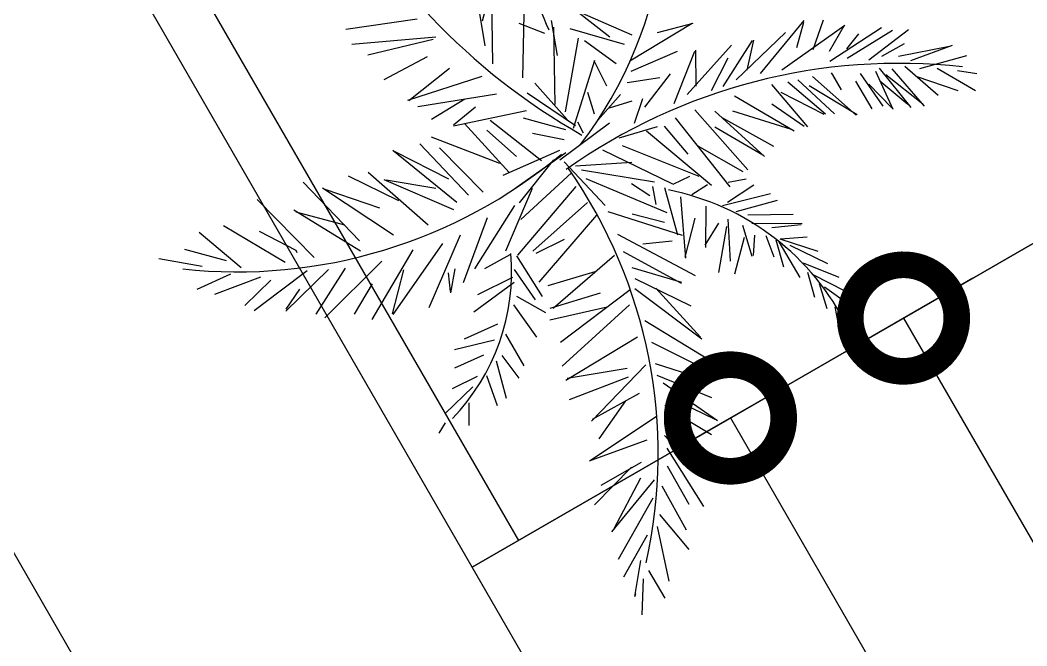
# Model space of a CAD drawing. Extents: x 3907.4 to 3911.57, y -3054.42 to -3053.7.
# Drawn here: x 3907.46167 to 3907.48056, y -3053.88049 to -3053.86875 of the extents above; entities that cross this region are included whole.
import ezdxf

# ---------------------------------------------------------------- set-up
doc = ezdxf.new("R2010")
doc.units = 0
doc.header["$LTSCALE"] = 2
doc.header["$MEASUREMENT"] = 0
doc.linetypes.add('ACAD_ISO03W100', pattern=[30, 12, -18])
doc.layers.get('0').update_dxf_attribs({"linetype": 'CONTINUOUS'})
for name, color, linetype in [('ARAZİ', 7, 'CONTINUOUS'), ('AĞAÇ', 9, 'CONTINUOUS'), ('OLÇÜ', 6, 'CONTINUOUS'), ('ÖLÇÜ İZİ', 9, 'CONTINUOUS')]:
    doc.layers.add(name, color=color, linetype=linetype)

msp = doc.modelspace()

# ---------------------------------------------------------------- linework, layer by layer
at = {"color": 0, "linetype": 'ByBlock', "const_width": 0.002}
for points in [[(3907.478367779282, -3053.87455545138, 1), (3907.478117787452, -3053.874122433961, 1)], [(3907.475120148645, -3053.876430390111, 1), (3907.474870156815, -3053.875997372693, 1)]]:
    msp.add_lwpolyline(points, format="xyb", close=True, dxfattribs=at)
at = {"layer": 'ARAZİ', "color": 7}
msp.add_line((3907.510184273352, -3053.948353011288), (3907.457686911353, -3053.857420951288), dxfattribs=at)
at = {"layer": 'ARAZİ'}
msp.add_line((3907.459082129812, -3053.857837580483), (3907.471017123917, -3053.878510497344), dxfattribs=at)
at = {"layer": 'ARAZİ', "color": 2}
msp.add_line((3907.47015108908, -3053.879010481005), (3907.488337820648, -3053.868510824111), dxfattribs=at)
at = {"layer": 'AĞAÇ', "ltscale": 0.11}
for p, q in [((3907.470392408069, -3053.869230686332), (3907.470173714653, -3053.867899910266)), ((3907.470525905132, -3053.868055201498), (3907.470335561663, -3053.868767695941)), ((3907.470534587513, -3053.869571678934), (3907.47051263286, -3053.868067005794)), ((3907.473152313282, -3053.869031815151), (3907.472073569661, -3053.868561030284)), ((3907.472104800541, -3053.868573945217), (3907.472730034904, -3053.869059027764)), ((3907.469118151981, -3053.868727712143), (3907.467777924269, -3053.868925045014)), ((3907.471099554643, -3053.869833002201), (3907.471127262264, -3053.868637801676)), ((3907.47163133717, -3053.868754163938), (3907.471743830822, -3053.869411278772)), ((3907.475558344776, -3053.869748284681), (3907.476377988596, -3053.868754064964)), ((3907.476368493492, -3053.868795784064), (3907.476233853399, -3053.869268144826)), ((3907.476733215371, -3053.868751617146), (3907.476543795175, -3053.869308958765)), ((3907.47151348838, -3053.868996889938), (3907.471027808783, -3053.868813736276)), ((3907.471704310012, -3053.870331599625), (3907.471682058301, -3053.868878448596)), ((3907.473007072143, -3053.869206046892), (3907.471989086188, -3053.868910849148)), ((3907.474276361143, -3053.868812455444), (3907.473108232064, -3053.869515854177)), ((3907.474290166706, -3053.868813224829), (3907.473622235498, -3053.868987284088)), ((3907.475104405784, -3053.869868980398), (3907.476026445797, -3053.868978476679)), ((3907.475960474149, -3053.869678783741), (3907.477139699477, -3053.868841488712)), ((3907.477128132154, -3053.8688472965), (3907.476846072161, -3053.869334213337)), ((3907.476857552966, -3053.86951976649), (3907.477829556417, -3053.868887221633)), ((3907.477187521413, -3053.86946010172), (3907.478035244965, -3053.868940084857)), ((3907.477589037625, -3053.869493643978), (3907.478334072888, -3053.86892143078)), ((3907.469466326124, -3053.869070051772), (3907.467889571387, -3053.869204007557)), ((3907.468191553638, -3053.869397595523), (3907.469418526045, -3053.869103053924)), ((3907.4718992134, -3053.870466840502), (3907.472144328049, -3053.869087569618)), ((3907.472850423662, -3053.869565693574), (3907.472255537366, -3053.869139297049)), ((3907.474856471418, -3053.869991018249), (3907.475407522581, -3053.86912900478)), ((3907.475428239422, -3053.869123228116), (3907.475300806565, -3053.869688733012)), ((3907.477398607637, -3053.869004228156), (3907.477172025153, -3053.869289797073)), ((3907.473995138907, -3053.869336171379), (3907.473127668164, -3053.869711780532)), ((3907.473937810011, -3053.870314765736), (3907.474324792156, -3053.869328016899)), ((3907.474186055517, -3053.870141209239), (3907.475015569265, -3053.869219179625)), ((3907.474341493664, -3053.869310072975), (3907.474345228783, -3053.869985045088)), ((3907.477836665863, -3053.869423122324), (3907.478260378658, -3053.869188880346)), ((3907.478145664905, -3053.869425144595), (3907.479104732649, -3053.869235625626)), ((3907.479155781007, -3053.869222504734), (3907.478370846515, -3053.869512172224)), ((3907.468498951485, -3053.869865082176), (3907.469308028533, -3053.869428164993)), ((3907.472051875077, -3053.870776990806), (3907.47245087858, -3053.869501773035)), ((3907.472672813966, -3053.869987044), (3907.472438731369, -3053.869511477413)), ((3907.474639682538, -3053.870072042966), (3907.47495236223, -3053.869455784448)), ((3907.479426025659, -3053.869418224596), (3907.478540565725, -3053.869660691259)), ((3907.468961903848, -3053.870256012413), (3907.469725466387, -3053.869648125341)), ((3907.476887165123, -3053.869736366747), (3907.476907521392, -3053.869777722908)), ((3907.478047018549, -3053.870424086539), (3907.477721650066, -3053.869710911125)), ((3907.478387168065, -3053.870385093227), (3907.477794117119, -3053.869649558754)), ((3907.47863448927, -3053.870366098573), (3907.478030956116, -3053.869661406398)), ((3907.478893212878, -3053.870161691423), (3907.478268101241, -3053.869621737842)), ((3907.479594166068, -3053.870073528052), (3907.478875621223, -3053.86965663303)), ((3907.479616664695, -3053.869754219264), (3907.479256470051, -3053.869700337773)), ((3907.468944278089, -3053.870251717049), (3907.470337536754, -3053.86979710545)), ((3907.473672892187, -3053.869828704441), (3907.473054280942, -3053.869927703101)), ((3907.473865803567, -3053.869756921467), (3907.473381303671, -3053.870382157531)), ((3907.476072423312, -3053.869906221728), (3907.476779569886, -3053.870508537597)), ((3907.476258070788, -3053.869866218504), (3907.476947335177, -3053.870505229925)), ((3907.476536537505, -3053.869806210712), (3907.477356246403, -3053.870532921371)), ((3907.476907521392, -3053.869777722908), (3907.477070666133, -3053.870057020117)), ((3907.477655678418, -3053.870411218187), (3907.47734974601, -3053.869893969128)), ((3907.477861989171, -3053.870361044123), (3907.477433007268, -3053.869750245014)), ((3907.478321271029, -3053.870329128403), (3907.477796567073, -3053.869891244241)), ((3907.478608229267, -3053.870323248556), (3907.477913574438, -3053.869775644362)), ((3907.479267013011, -3053.87007661246), (3907.478477650151, -3053.869807683251)), ((3907.471932322732, -3053.870615214036), (3907.471322341526, -3053.869933909849)), ((3907.472443084416, -3053.87051109705), (3907.472321875233, -3053.870108406607)), ((3907.475763117237, -3053.869955726457), (3907.476438198157, -3053.870753625659)), ((3907.476753710231, -3053.87052058132), (3907.475949711946, -3053.870104147168)), ((3907.477374054563, -3053.870524643583), (3907.476469988365, -3053.869983423835)), ((3907.478026196316, -3053.870397020407), (3907.477594583843, -3053.869951989498)), ((3907.469129005421, -3053.87036628402), (3907.470603378878, -3053.870128604904)), ((3907.469386309061, -3053.870607899187), (3907.470008957422, -3053.870224071032)), ((3907.472089059271, -3053.870734375058), (3907.471179518167, -3053.870121987608)), ((3907.472506924218, -3053.870626849072), (3907.472934913295, -3053.870141343204)), ((3907.473144957774, -3053.870268363481), (3907.472721858141, -3053.870399562258)), ((3907.473194001924, -3053.870680881738), (3907.47335126359, -3053.870218191858)), ((3907.475071731075, -3053.870167615284), (3907.476190569943, -3053.87082414731)), ((3907.469796359626, -3053.870731317378), (3907.471168034894, -3053.870441446814)), ((3907.46979671103, -3053.870715579112), (3907.470209716359, -3053.870376934405)), ((3907.474328537005, -3053.870430677289), (3907.47532095271, -3053.871560413057)), ((3907.475631485082, -3053.871304821932), (3907.474699213884, -3053.870453716481)), ((3907.476139418223, -3053.870803615018), (3907.475040345224, -3053.870455072871)), ((3907.476380165376, -3053.870743121549), (3907.475770028881, -3053.870327956739)), ((3907.470842177319, -3053.871608136868), (3907.470003036452, -3053.870685508209)), ((3907.470487502807, -3053.870626844996), (3907.471451226499, -3053.871385410312)), ((3907.471907583688, -3053.87080406764), (3907.471113782655, -3053.870586229168)), ((3907.471794000937, -3053.871370382265), (3907.472727057012, -3053.87067553922)), ((3907.472234938287, -3053.870870409061), (3907.472133165205, -3053.870663644974)), ((3907.474989450077, -3053.871877702019), (3907.473967115184, -3053.870582892991)), ((3907.475811844552, -3053.871119551169), (3907.474853454924, -3053.87058573831)), ((3907.470977856394, -3053.871310177227), (3907.470424602781, -3053.870811922824)), ((3907.471875488476, -3053.870992235686), (3907.471278761843, -3053.870874979554)), ((3907.472906423143, -3053.870960238138), (3907.473624082754, -3053.870744413783)), ((3907.473419748803, -3053.87082663403), (3907.474639440583, -3053.871844500339)), ((3907.474199971484, -3053.871264545975), (3907.473760200339, -3053.870736116165)), ((3907.47560151404, -3053.871281096794), (3907.474705107643, -3053.870755438857)), ((3907.469376571906, -3053.870941431232), (3907.470660914549, -3053.87143082783)), ((3907.469860308902, -3053.87216848918), (3907.468660973366, -3053.871191979028)), ((3907.468700288428, -3053.871216293301), (3907.469705345813, -3053.871727145819)), ((3907.470077403935, -3053.872035948263), (3907.469166405043, -3053.871071620425)), ((3907.470355870626, -3053.871975940471), (3907.469536775769, -3053.871146175818)), ((3907.471787160092, -3053.871197062484), (3907.470721637844, -3053.871662643367)), ((3907.47190500057, -3053.87123721405), (3907.470972179261, -3053.871892675463)), ((3907.472593599603, -3053.871181903947), (3907.473908262052, -3053.871819106653)), ((3907.472964890498, -3053.871101889145), (3907.474403517649, -3053.871678074145)), ((3907.475235167375, -3053.871596775246), (3907.474377307298, -3053.871110171566)), ((3907.471675921585, -3053.871369603972), (3907.471033470147, -3053.872176604443)), ((3907.471872486602, -3053.871410271959), (3907.472646983403, -3053.872226541219)), ((3907.472084605575, -3053.871482539691), (3907.473147783579, -3053.871410731939)), ((3907.468195018836, -3053.871601130436), (3907.469322193446, -3053.872587476761)), ((3907.47105962334, -3053.872490716908), (3907.472014463061, -3053.871615375591)), ((3907.472202148139, -3053.871555203355), (3907.473570761711, -3053.871780557138)), ((3907.46803285433, -3053.872888195851), (3907.46697845378, -3053.871788970158)), ((3907.467821333385, -3053.871668273604), (3907.468764630106, -3053.872132166283)), ((3907.468492917521, -3053.871737040647), (3907.469797710897, -3053.872302042453)), ((3907.468534308444, -3053.871742754735), (3907.469463897122, -3053.871903998)), ((3907.47228356906, -3053.871720619634), (3907.473804226184, -3053.872359169367)), ((3907.473483303843, -3053.872043989472), (3907.47313543551, -3053.871819390944)), ((3907.47392189162, -3053.871829530137), (3907.474232570455, -3053.871676608317)), ((3907.475290598971, -3053.871735178279), (3907.474954668337, -3053.871793243046)), ((3907.46733833731, -3053.871894370294), (3907.468672133814, -3053.872779023907)), ((3907.467385575324, -3053.871921436319), (3907.468407106418, -3053.872269471425)), ((3907.471273003667, -3053.871909803936), (3907.470771609815, -3053.873081292465)), ((3907.471004323734, -3053.87315796099), (3907.472098484383, -3053.871872696201)), ((3907.473534435785, -3053.871870037826), (3907.473592671747, -3053.87220615113)), ((3907.473758047053, -3053.871888718073), (3907.474002302993, -3053.872776998064)), ((3907.474273543992, -3053.872021218499), (3907.474567221571, -3053.871833756645)), ((3907.475745045561, -3053.872005015262), (3907.474848807631, -3053.872231587109)), ((3907.475435303226, -3053.871846346434), (3907.474937096165, -3053.872168922284)), ((3907.467186357955, -3053.873202115519), (3907.466111290046, -3053.872113052312)), ((3907.471287090863, -3053.873082782355), (3907.472310578076, -3053.872173651467)), ((3907.474058178307, -3053.872062857716), (3907.474154568478, -3053.873217033505)), ((3907.475873342848, -3053.87213498891), (3907.47509766576, -3053.872345126851)), ((3907.46805229043, -3053.873084122206), (3907.466800226841, -3053.872313355431)), ((3907.466840238062, -3053.872344559722), (3907.467753810585, -3053.872591035631)), ((3907.470941501035, -3053.872227092898), (3907.470192790939, -3053.873417573639)), ((3907.47269188771, -3053.87234158958), (3907.474090113438, -3053.87278354362)), ((3907.474530391521, -3053.872238112172), (3907.474525784369, -3053.873012854866)), ((3907.469985257971, -3053.873673842454), (3907.47043545209, -3053.872450486347)), ((3907.471403397621, -3053.873665558618), (3907.47248885347, -3053.872405913348)), ((3907.47375546396, -3053.8725433484), (3907.473153197343, -3053.872391192621)), ((3907.474147775354, -3053.873195576491), (3907.47433046396, -3053.872467517794)), ((3907.474521315222, -3053.872973038707), (3907.474779699234, -3053.872555792703)), ((3907.474997488396, -3053.873274197416), (3907.474950574454, -3053.872481905999)), ((3907.4761729567, -3053.872395199936), (3907.475321024951, -3053.872406849921)), ((3907.476344020336, -3053.872568490933), (3907.475397540807, -3053.872562300961)), ((3907.465026110254, -3053.872724256376), (3907.46581529091, -3053.873388945327)), ((3907.46548004839, -3053.872603571455), (3907.466639902648, -3053.87329128045)), ((3907.466148935925, -3053.872710991417), (3907.466836952552, -3053.873065864731)), ((3907.47287477556, -3053.872765286148), (3907.474332838811, -3053.873537397505)), ((3907.474774158834, -3053.873486720449), (3907.474926661604, -3053.872618821395)), ((3907.47540245878, -3053.873182150021), (3907.475225197677, -3053.872604223059)), ((3907.476322656695, -3053.87258915509), (3907.475771736935, -3053.872647622829)), ((3907.468663240038, -3053.874273188075), (3907.469598206664, -3053.87293965256)), ((3907.469343841066, -3053.874143676898), (3907.469928789152, -3053.872776933792)), ((3907.471349918281, -3053.8731204694), (3907.471880575013, -3053.87285927042)), ((3907.473901530218, -3053.87289366599), (3907.473350911012, -3053.872953583834)), ((3907.475076440783, -3053.873511972579), (3907.475258898607, -3053.872822702089)), ((3907.475427459629, -3053.873165153799), (3907.475452982133, -3053.872785177315)), ((3907.475815413576, -3053.873193459004), (3907.475662891029, -3053.872796468831)), ((3907.475994979856, -3053.873384024197), (3907.475851730333, -3053.872875183215)), ((3907.476303614659, -3053.873575427237), (3907.47591175412, -3053.872910006131)), ((3907.476642102595, -3053.873086957876), (3907.475929272752, -3053.872858474782)), ((3907.476437586707, -3053.872822649072), (3907.475933330599, -3053.872858148112)), ((3907.464750091829, -3053.873044628833), (3907.465532025717, -3053.873259208023)), ((3907.466836952552, -3053.873065864731), (3907.466857304689, -3053.873107212536)), ((3907.468271290829, -3053.874363371275), (3907.469041273256, -3053.873059668143)), ((3907.474074417249, -3053.8736902801), (3907.472986110707, -3053.873095778132)), ((3907.476821412668, -3053.873320557537), (3907.476117850887, -3053.872980226079)), ((3907.464271210881, -3053.873224266226), (3907.465084112378, -3053.873363551642)), ((3907.467385610308, -3053.874336967675), (3907.468452887329, -3053.87327222386)), ((3907.470385234326, -3053.873410585901), (3907.47086297689, -3053.873149043855)), ((3907.470979250937, -3053.87317097678), (3907.471461468099, -3053.8739363791)), ((3907.471665699299, -3053.874155138664), (3907.47281801335, -3053.873161262006)), ((3907.477034985566, -3053.873580211153), (3907.476365430353, -3053.873308968116)), ((3907.464988839689, -3053.873795739798), (3907.465618854167, -3053.873511317846)), ((3907.466544015942, -3053.873826522603), (3907.467050985912, -3053.87344854816)), ((3907.466655044937, -3053.874208530789), (3907.46745280417, -3053.873430565863)), ((3907.467221239245, -3053.874263756861), (3907.467772290384, -3053.873401743391)), ((3907.46865118228, -3053.874257124156), (3907.468865441606, -3053.873436176582)), ((3907.469739317862, -3053.873837547617), (3907.469702622197, -3053.873488196062)), ((3907.469747192653, -3053.873868081205), (3907.469832289286, -3053.873415219146)), ((3907.47133411247, -3053.873999065879), (3907.470945996242, -3053.873424840774)), ((3907.471577811674, -3053.873725441588), (3907.472455611782, -3053.873467413116)), ((3907.474082851783, -3053.873672005535), (3907.473153955548, -3053.873394397656)), ((3907.476576702157, -3053.873955991859), (3907.476450448902, -3053.873481693352)), ((3907.465317888847, -3053.873890634426), (3907.466185048475, -3053.873566543918)), ((3907.465883157999, -3053.874100433138), (3907.466370077852, -3053.873629586337)), ((3907.467942241695, -3053.874268476643), (3907.468275277657, -3053.873693574289)), ((3907.470179333968, -3053.87422442012), (3907.47093396584, -3053.873668257786)), ((3907.470255360096, -3053.873896726468), (3907.47091336747, -3053.873572843153)), ((3907.474257309206, -3053.874113985019), (3907.473209711095, -3053.873602187017)), ((3907.477136752389, -3053.873830530044), (3907.47656200202, -3053.873534081698)), ((3907.476807789554, -3053.874164105772), (3907.476664282969, -3053.873698310057)), ((3907.466057705143, -3053.874194317855), (3907.466544015942, -3053.873826522603)), ((3907.466658749669, -3053.874174269156), (3907.466916902874, -3053.873795811361)), ((3907.471614045702, -3053.874152369555), (3907.472554064002, -3053.873863716154)), ((3907.471807366084, -3053.874789436796), (3907.473113620426, -3053.873805127276)), ((3907.474459628193, -3053.874733610386), (3907.47319830373, -3053.873787601955)), ((3907.474433459256, -3053.87469836329), (3907.473593693543, -3053.873777422314)), ((3907.477221257644, -3053.874089335018), (3907.476758569555, -3053.873759186926)), ((3907.471533713856, -3053.874243867359), (3907.470985300279, -3053.873933262218)), ((3907.471838883046, -3053.875243269406), (3907.473103382738, -3053.874087509058)), ((3907.471361704016, -3053.874697971083), (3907.470931447239, -3053.874091711577)), ((3907.471605001013, -3053.874369536983), (3907.472684317751, -3053.874128342106)), ((3907.477029608058, -3053.874484078849), (3907.476962874391, -3053.874130688907)), ((3907.477305767006, -3053.874348148344), (3907.477040416808, -3053.874113980475)), ((3907.470007006191, -3053.874731457096), (3907.470633020665, -3053.874449709658)), ((3907.473390451624, -3053.874386550975), (3907.474560481107, -3053.875094944666)), ((3907.471125694342, -3053.875236343097), (3907.470780030805, -3053.874641232382)), ((3907.469815341864, -3053.874931351324), (3907.470567768107, -3053.874745711973)), ((3907.473253754347, -3053.874696187673), (3907.471905745379, -3053.875509046373)), ((3907.473511656675, -3053.874789233059), (3907.474600274332, -3053.875332216384)), ((3907.469823909831, -3053.875270182969), (3907.470365017236, -3053.875030228346)), ((3907.470794013098, -3053.875848205171), (3907.470607703053, -3053.875148269358)), ((3907.471029074806, -3053.875468619671), (3907.470714147339, -3053.875043098755)), ((3907.47238884555, -3053.876273962165), (3907.473404638858, -3053.875219274456)), ((3907.473581368209, -3053.875191588835), (3907.474403837589, -3053.875454588903)), ((3907.471931923435, -3053.875465559662), (3907.473057447125, -3053.875278970057)), ((3907.47361098039, -3053.875408189089), (3907.47463852924, -3053.875827103937)), ((3907.469779251512, -3053.875661591562), (3907.470246225443, -3053.875431738416)), ((3907.470623886011, -3053.875984721606), (3907.470426172341, -3053.875422330396)), ((3907.471976052203, -3053.875869269587), (3907.473079742352, -3053.875442036815)), ((3907.473733723733, -3053.87555325534), (3907.474749251227, -3053.876260639119)), ((3907.46963891666, -3053.876126492665), (3907.47016037454, -3053.875632326097)), ((3907.472408122181, -3053.876236715729), (3907.473287307199, -3053.875745958017)), ((3907.470092603381, -3053.876351782203), (3907.470095121982, -3053.875928328411)), ((3907.472530018722, -3053.876602146934), (3907.473030539736, -3053.87589167578)), ((3907.473762108738, -3053.875975952789), (3907.474304573134, -3053.876556576492)), ((3907.474711184048, -3053.876244022492), (3907.474077131697, -3053.875937310814)), ((3907.474639685398, -3053.876530605498), (3907.473874691793, -3053.876075630042)), ((3907.469530897607, -3053.876496322193), (3907.469648428461, -3053.876306529443)), ((3907.472350196162, -3053.877018350078), (3907.473604202595, -3053.876187756637)), ((3907.473758740058, -3053.876542704133), (3907.47430120443, -3053.877123327836)), ((3907.472380290686, -3053.877004585072), (3907.473429422444, -3053.876623539041)), ((3907.474528495419, -3053.876972081189), (3907.473894216368, -3053.876704166069)), ((3907.473798528296, -3053.876779978293), (3907.474492432154, -3053.877876847051)), ((3907.472571377717, -3053.877471315334), (3907.473326122242, -3053.877041799131)), ((3907.473806864039, -3053.877109792588), (3907.474214573636, -3053.877833814087)), ((3907.472445094833, -3053.877842870843), (3907.473139467711, -3053.87713367392)), ((3907.472770046369, -3053.878347749047), (3907.473571462783, -3053.877377257116)), ((3907.47280682024, -3053.878302958961), (3907.473316615917, -3053.87733654297)), ((3907.474170492442, -3053.878317853113), (3907.473711898358, -3053.87749045375)), ((3907.472895314401, -3053.878862109876), (3907.473543810487, -3053.877710880376)), ((3907.474219847707, -3053.878678852729), (3907.473667509276, -3053.87802603057)), ((3907.472995990928, -3053.879196571874), (3907.473437026458, -3053.878403466023)), ((3907.473845490179, -3053.879274094319), (3907.473624961412, -3053.878252456202)), ((3907.473199118385, -3053.879565945016), (3907.473314355748, -3053.878890533326)), ((3907.473771493902, -3053.87959306844), (3907.473465556532, -3053.879075821826)), ((3907.473336991866, -3053.879909679713), (3907.473361636984, -3053.879229714332)), ((3907.473216532993, -3053.879514703538), (3907.473199118385, -3053.879565945016))]:
    msp.add_line(p, q, dxfattribs=at)
for centre, radius, start, end in [((3907.465999894906, -3053.866352192097), 0.00778649265535209, 322.5725461958405, 22.90861962524817), ((3907.477163659633, -3053.866390382538), 0.006128450478477903, 168.1362046502053, 204.5210194184618), ((3907.47820460238, -3053.86032604233), 0.01216089066489121, 206.5046703563819, 240.4488366489103), ((3907.478152607866, -3053.880322674566), 0.01076290751470123, 83.60053207977502, 125.4435914716125), ((3907.465742245655, -3053.864000066425), 0.009471520430281141, 263.788425458752, 309.9425189262446), ((3907.464244295961, -3053.876896843116), 0.009394352003358811, 347.5030414266026, 34.82409241386544), ((3907.47290067636, -3053.876636314619), 0.004791974564693866, 26.33388471672891, 78.8211907649693), ((3907.466894804936, -3053.873460995409), 0.003994971731047288, 316.2075693880121, 4.798831797140857)]:
    msp.add_arc(centre, radius, start, end, dxfattribs=at)
at = {"layer": 'OLÇÜ', "color": 6}
for p, q in [((3907.451349097858, -3053.861079930192), (3907.463813275586, -3053.88266945991)), ((3907.479541835622, -3053.873588967178), (3907.47737674853, -3053.874838926332)), ((3907.478242783367, -3053.874338942671), (3907.493742276878, -3053.901186022603)), ((3907.475861187566, -3053.87571389774), (3907.474129117893, -3053.876713865063)), ((3907.47499515273, -3053.876213881402), (3907.51499384566, -3053.945496668325))]:
    msp.add_line(p, q, dxfattribs=at)
at = {"layer": 'ÖLÇÜ İZİ', "linetype": 'ACAD_ISO03W100', "ltscale": 0.5}
msp.add_line((3907.491801959994, -3053.866510889465), (3907.47015108908, -3053.879010481005), dxfattribs=at)

doc.saveas('drawing.dxf')
